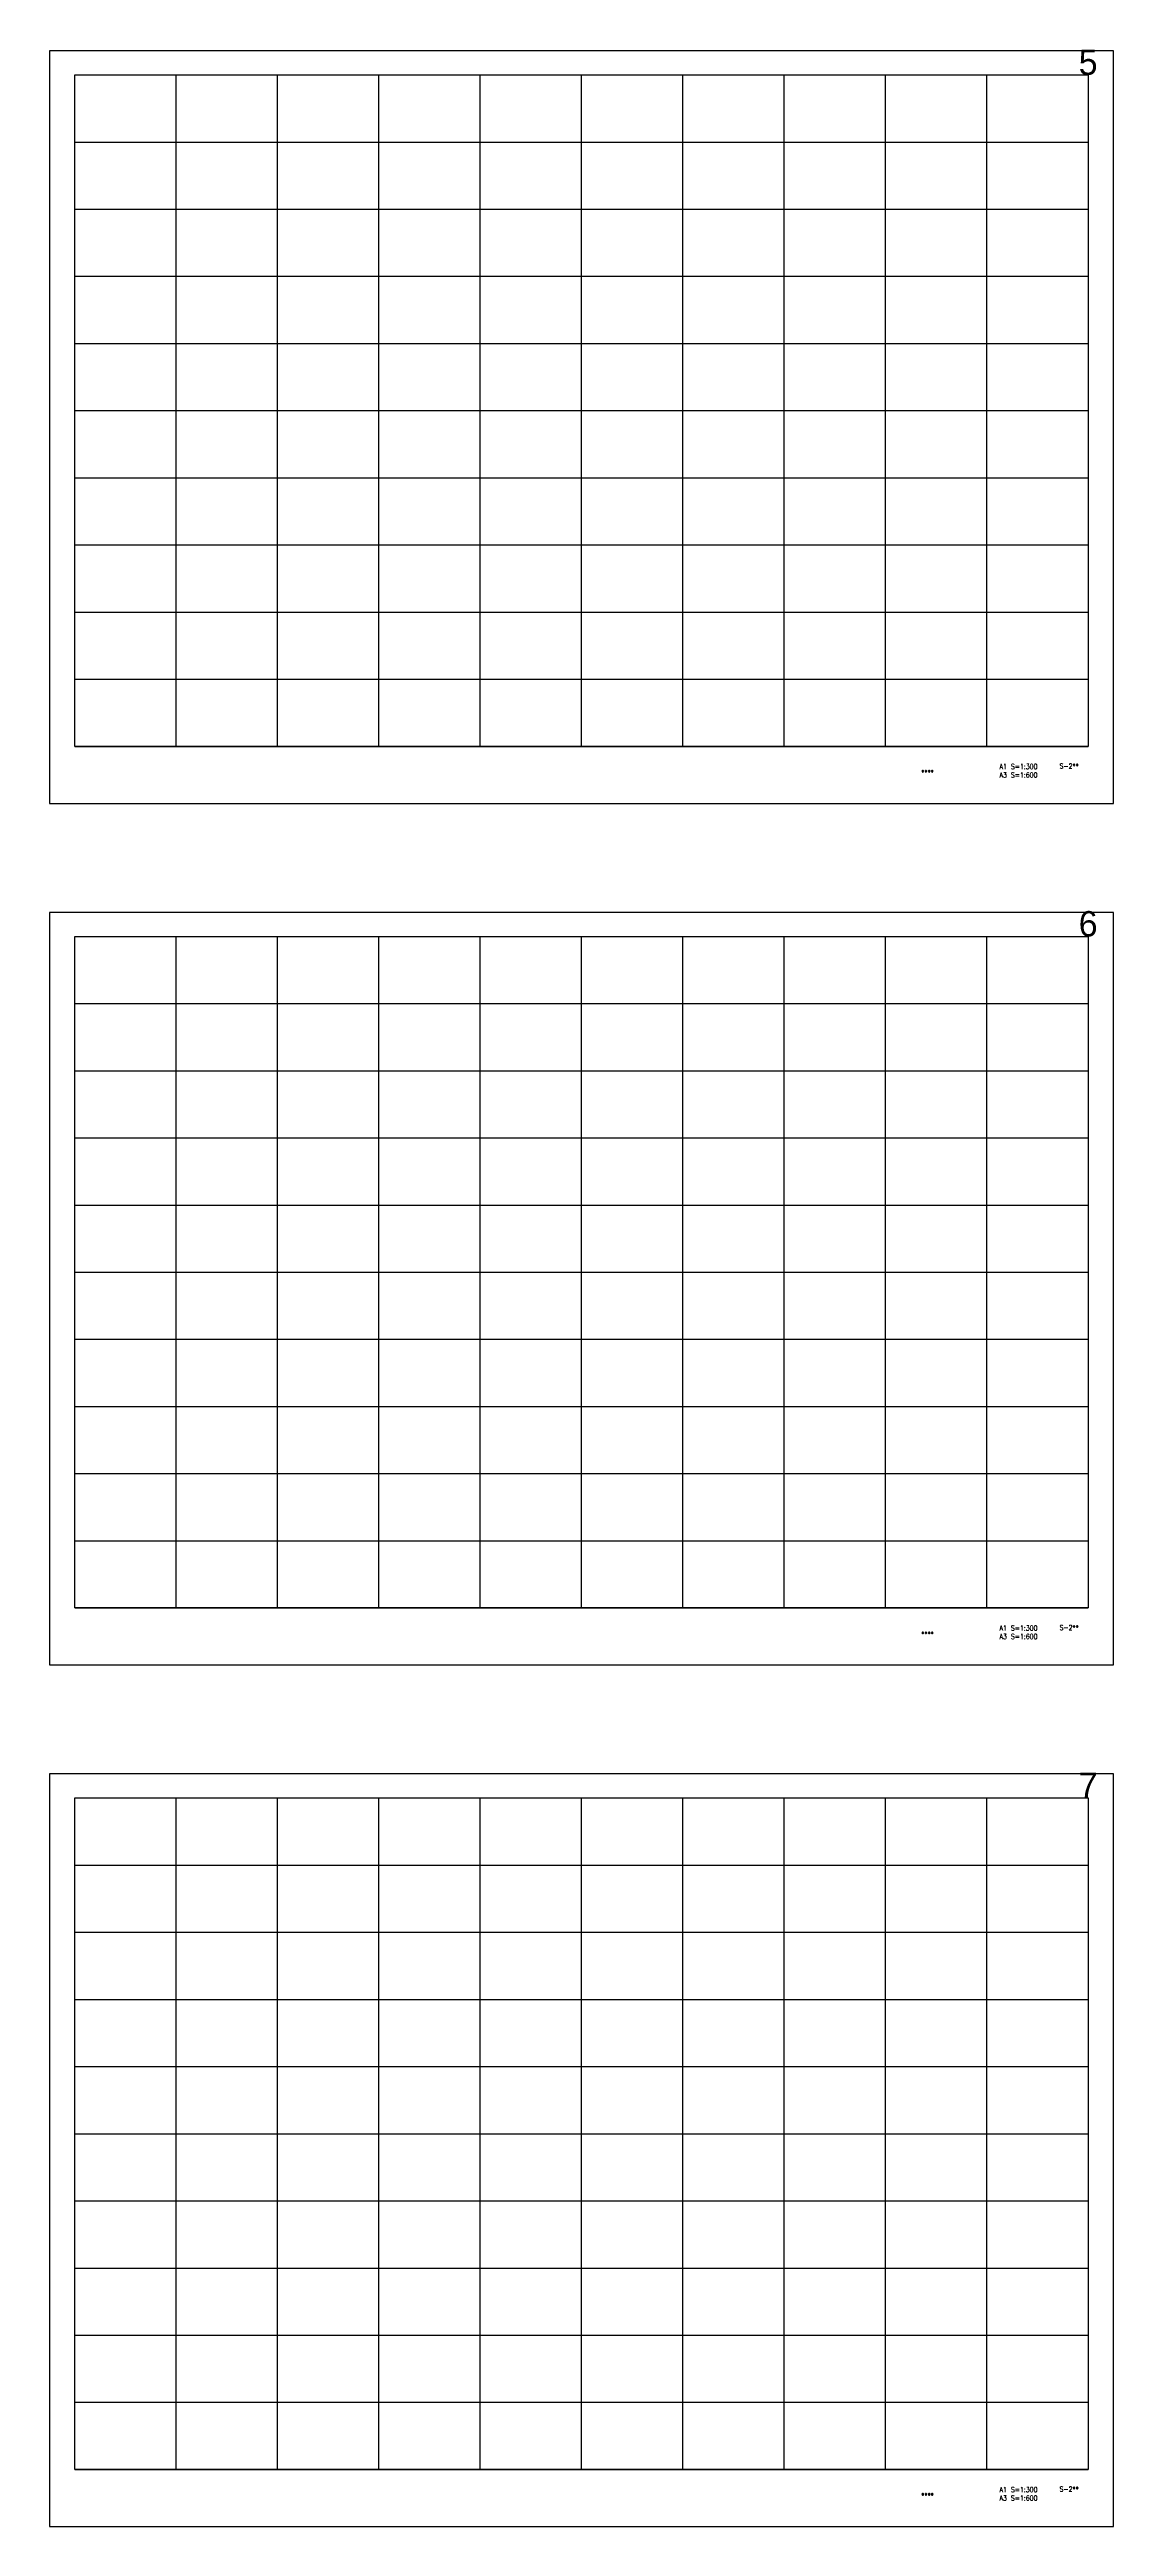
# Model space of a CAD drawing. Extents: x -102655 to 1332000, y -2014200 to 210463.
# Drawn here: x 0 to 252000, y -1402200 to -815700 of the extents above; entities that cross this region are included whole.
import ezdxf
from ezdxf.enums import TextEntityAlignment as Align

# ---------------------------------------------------------------- set-up
doc = ezdxf.new("R2010")
doc.units = 0
doc.header["$MEASUREMENT"] = 0
doc.layers.add('99_レイアウト枠', color=251, linetype='CONTINUOUS', plot=False)
doc.layers.add('99_頁番号', color=6, linetype='CONTINUOUS')
doc.styles.add('DRACAD', font='txt', dxfattribs={"width": 0.85, "bigfont": 'extfont2'})
doc.styles.get("Standard").update_dxf_attribs({"font": 'Osaka.ttc'})

msp = doc.modelspace()

# ---------------------------------------------------------------- linework, layer by layer
at = {"layer": '99_レイアウト枠'}
for p, q in [((6000, -980700), (6000, -821700)), ((30000, -980700), (30000, -821700)), ((54000, -980700), (54000, -821700)), ((78000, -980700), (78000, -821700)), ((102000, -980700), (102000, -821700)), ((126000, -980700), (126000, -821700)), ((150000, -980700), (150000, -821700)), ((174000, -980700), (174000, -821700)), ((198000, -980700), (198000, -821700)), ((222000, -980700), (222000, -821700)), ((6000, -837600), (246000, -837600)), ((6000, -853500), (246000, -853500)), ((6000, -869400), (246000, -869400)), ((6000, -885300), (246000, -885300)), ((6000, -901200), (246000, -901200)), ((6000, -917100), (246000, -917100)), ((6000, -933000), (246000, -933000)), ((6000, -948900), (246000, -948900)), ((6000, -964800), (246000, -964800)), ((6000, -980700), (246000, -980700)), ((6000, -1184700), (6000, -1025700)), ((30000, -1184700), (30000, -1025700)), ((54000, -1184700), (54000, -1025700)), ((78000, -1184700), (78000, -1025700)), ((102000, -1184700), (102000, -1025700)), ((126000, -1184700), (126000, -1025700)), ((150000, -1184700), (150000, -1025700)), ((174000, -1184700), (174000, -1025700)), ((198000, -1184700), (198000, -1025700)), ((222000, -1184700), (222000, -1025700)), ((6000, -1041600), (246000, -1041600)), ((6000, -1057500), (246000, -1057500)), ((6000, -1073400), (246000, -1073400)), ((6000, -1089300), (246000, -1089300)), ((6000, -1105200), (246000, -1105200)), ((6000, -1121100), (246000, -1121100)), ((6000, -1137000), (246000, -1137000)), ((6000, -1152900), (246000, -1152900)), ((6000, -1168800), (246000, -1168800)), ((6000, -1184700), (246000, -1184700)), ((6000, -1388700), (6000, -1229700)), ((30000, -1388700), (30000, -1229700)), ((54000, -1388700), (54000, -1229700)), ((78000, -1388700), (78000, -1229700)), ((102000, -1388700), (102000, -1229700)), ((126000, -1388700), (126000, -1229700)), ((150000, -1388700), (150000, -1229700)), ((174000, -1388700), (174000, -1229700)), ((198000, -1388700), (198000, -1229700)), ((222000, -1388700), (222000, -1229700)), ((6000, -1245600), (246000, -1245600)), ((6000, -1261500), (246000, -1261500)), ((6000, -1277400), (246000, -1277400)), ((6000, -1293300), (246000, -1293300)), ((6000, -1309200), (246000, -1309200)), ((6000, -1325100), (246000, -1325100)), ((6000, -1341000), (246000, -1341000)), ((6000, -1356900), (246000, -1356900)), ((6000, -1372800), (246000, -1372800)), ((6000, -1388700), (246000, -1388700))]:
    msp.add_line(p, q, dxfattribs=at)
for points in [[(0, -994200), (252000, -994200), (252000, -816000), (0, -816000)], [(6000, -821700), (246000, -821700), (246000, -980700), (6000, -980700)], [(0, -1198200), (252000, -1198200), (252000, -1020000), (0, -1020000)], [(6000, -1025700), (246000, -1025700), (246000, -1184700), (6000, -1184700)], [(0, -1402200), (252000, -1402200), (252000, -1224000), (0, -1224000)], [(6000, -1229700), (246000, -1229700), (246000, -1388700), (6000, -1388700)]]:
    msp.add_lwpolyline(points, close=True, dxfattribs=at)

# ---------------------------------------------------------------- texts
for s, p in [('5', (246000, -821700)), ('6', (246000, -1025700)), ('7', (246000, -1229700))]:
    msp.add_text(s, height=6000, dxfattribs=at).set_placement(p, align=Align.CENTER)
at = {"layer": '99_頁番号', "char_height": 1200, "attachment_point": 5, "style": 'DRACAD'}
for s, insert in [('A1 S=1:300^JA3 S=1:600', (229500, -986473)), ('{S-2**}', (241500, -985350)), ('{  ****  }', (207000, -986850)), ('{  ****  }', (207000, -1190850)), ('A1 S=1:300^JA3 S=1:600', (229500, -1190473)), ('{S-2**}', (241500, -1189350)), ('{  ****  }', (207000, -1394850)), ('A1 S=1:300^JA3 S=1:600', (229500, -1394473)), ('{S-2**}', (241500, -1393350))]:
    msp.add_mtext(s, dxfattribs=dict(at, insert=insert))

doc.saveas('drawing.dxf')
